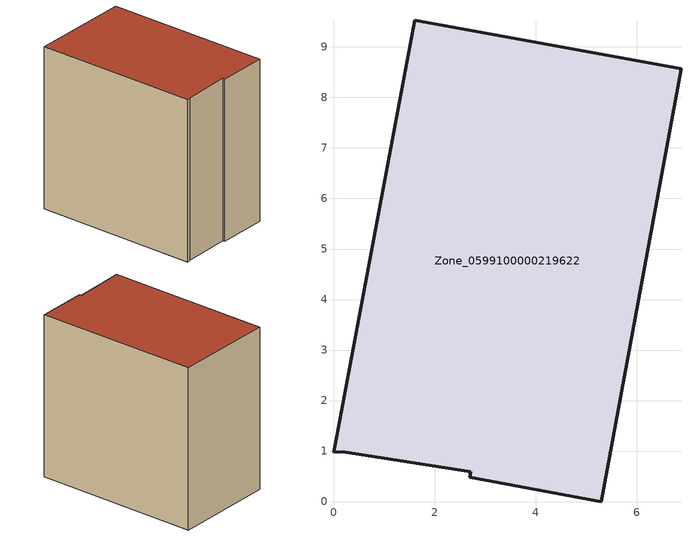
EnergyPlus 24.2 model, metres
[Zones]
Zone_0599100000219622
 floor ground (C_G): 2.7,0.48 2.72,0.59 0.18,0.98 0,0.97 1.61,9.53 6.88,8.57 5.3,0 z0
 wall outside (C_F): 0.18,0.98 2.72,0.59 2.7,0.48 5.3,0 6.88,8.57 1.61,9.53 0,0.97 0.18,0.98 z0:8.55
 roof outside (C_R): 2.72,0.59 2.7,0.48 5.3,0 6.88,8.57 1.61,9.53 0,0.97 0.18,0.98 z8.55
[BUILDING]
Pand.0599100000219622: North Axis=0; Terrain=City; Loads Convergence Tolerance Value=0.04; Temperature Convergence Tolerance Value=0.4; Solar Distribution=FullExterior; Maximum Number of Warmup Days=25; Minimum Number of Warmup Days=1
[Site:Location]
Rotterdam.The.Hague.AP_ZH_NLD Design_Conditions: Latitude=51.96; Longitude=4.45; Time Zone=1; Elevation=-4.5
[SITE:GROUNDTEMPERATURE:BUILDINGSURFACE]
18, 18, 18, 18, 18, 18, 18, 18, 18, 18, 18, 18
[MATERIAL] Thermal Absorptance=0.9; Solar Absorptance=0.7; Visible Absorptance=0.7
Name | Roughness | Thickness | Conductivity | Density | Specific Heat
G.TI.1975-1991 | MediumSmooth | 0.15 | 0.288461 | 540 | 1210
F.TI.1975-1991 | Rough | 0.3 | 0.230769 | 1920 | 840
R.TI.1975-1991 | MediumRough | 0.2 | 0.153846 | 1500 | 1000
[CONSTRUCTION]
C_G: G.TI.1975-1991
C_F: F.TI.1975-1991
C_R: R.TI.1975-1991
[ZONE]
Zone_0599100000219622: Type=1; Multiplier=1; Ceiling Height=Autocalculate; Volume=Autocalculate; Floor Area=autocalculate; Part of Total Floor Area=Yes
[ZONEINFILTRATION:DESIGNFLOWRATE]
Infil_Zone_0599100000219622: Zone or ZoneList or Space or SpaceList=Zone_0599100000219622; Schedule=AlwaysOn; Design Flow Rate Calculation Method=Flow/Area; Flow Rate per Floor Area=0.003; Constant Term Coefficient=1; Temperature Term Coefficient=0; Velocity Term Coefficient=0; Velocity Squared Term Coefficient=0
[HVACTEMPLATE:ZONE:IDEALLOADSAIRSYSTEM]
Zone_0599100000219622: Maximum Heating Supply Air Temperature=50; Minimum Cooling Supply Air Temperature=13; Maximum Heating Supply Air Humidity Ratio=0.0156; Minimum Cooling Supply Air Humidity Ratio=0.0077; Heating Limit=NoLimit; Cooling Limit=NoLimit; Dehumidification Control Type=ConstantSensibleHeatRatio; Cooling Sensible Heat Ratio=0.7; Dehumidification Setpoint=60; Humidification Control Type=None; Humidification Setpoint=30; Outdoor Air Method=None; Outdoor Air Flow Rate per Person=0.00944; Outdoor Air Flow Rate per Zone Floor Area=0; Outdoor Air Flow Rate per Zone=0; Demand Controlled Ventilation Type=None; Outdoor Air Economizer Type=NoEconomizer; Heat Recovery Type=None; Sensible Heat Recovery Effectiveness=0.7; Latent Heat Recovery Effectiveness=0.65
[ZONECONTROL:THERMOSTAT]
ThermostatControl_Zone_0599100000219622: Zone or ZoneList=Zone_0599100000219622; Control Type Schedule=DualSetpointControlType; Control 1=Thermostat_Zone_0599100000219622; Temperature Difference Between Cutout And Setpoint=0
[THERMOSTATSETPOINT:DUALSETPOINT]
Thermostat_Zone_0599100000219622: Heating Setpoint Temperature Schedule=HeatingSetpoint_Zone_0599100000219622; Cooling Setpoint Temperature Schedule=CoolingSetpoint_Zone_0599100000219622
[SCHEDULE:COMPACT]
HeatingSetpoint_Zone_0599100000219622: Through: 12/31, For: AllDays, Until: 24:00, 21
CoolingSetpoint_Zone_0599100000219622: Through: 12/31, For: AllDays, Until: 24:00, 24
DualSetpointControlType: Through: 12/31, For: AllDays, Until: 24:00, 4
AlwaysOn: Through: 12/31, For: AllDays, Until: 24:00, 1
